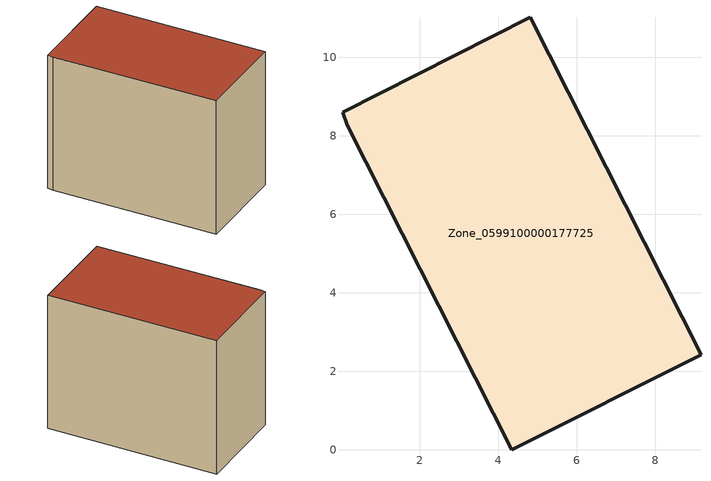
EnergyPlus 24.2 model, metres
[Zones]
Zone_0599100000177725
 floor ground (C_G): 9.16,2.43 4.34,0 0.16,8.27 0.04,8.6 4.82,11.02 z3.11
 wall outside (C_F): 9.16,2.43 4.82,11.02 0.04,8.6 0.16,8.27 4.34,0 9.16,2.43 z3.11:10.99
 roof outside (C_R): 4.34,0 9.16,2.43 4.82,11.02 0.04,8.6 0.16,8.27 z10.99
[BUILDING]
Pand.0599100000177725: North Axis=0; Terrain=City; Loads Convergence Tolerance Value=0.04; Temperature Convergence Tolerance Value=0.4; Solar Distribution=FullExterior; Maximum Number of Warmup Days=25; Minimum Number of Warmup Days=1
[Site:Location]
Rotterdam.The.Hague.AP_ZH_NLD Design_Conditions: Latitude=51.96; Longitude=4.45; Time Zone=1; Elevation=-4.5
[SITE:GROUNDTEMPERATURE:BUILDINGSURFACE]
18, 18, 18, 18, 18, 18, 18, 18, 18, 18, 18, 18
[MATERIAL] Thermal Absorptance=0.9; Solar Absorptance=0.7; Visible Absorptance=0.7
Name | Roughness | Thickness | Conductivity | Density | Specific Heat
G.TI.1975-1991 | MediumSmooth | 0.15 | 0.288461 | 540 | 1210
F.TI.1975-1991 | Rough | 0.3 | 0.230769 | 1920 | 840
R.TI.1975-1991 | MediumRough | 0.2 | 0.153846 | 1500 | 1000
[CONSTRUCTION]
C_G: G.TI.1975-1991
C_F: F.TI.1975-1991
C_R: R.TI.1975-1991
[ZONE]
Zone_0599100000177725: Type=1; Multiplier=1; Ceiling Height=Autocalculate; Volume=Autocalculate; Floor Area=autocalculate; Part of Total Floor Area=Yes
[ZONEINFILTRATION:DESIGNFLOWRATE]
Infil_Zone_0599100000177725: Zone or ZoneList or Space or SpaceList=Zone_0599100000177725; Schedule=AlwaysOn; Design Flow Rate Calculation Method=Flow/Area; Flow Rate per Floor Area=0.003; Constant Term Coefficient=1; Temperature Term Coefficient=0; Velocity Term Coefficient=0; Velocity Squared Term Coefficient=0
[HVACTEMPLATE:ZONE:IDEALLOADSAIRSYSTEM]
Zone_0599100000177725: Maximum Heating Supply Air Temperature=50; Minimum Cooling Supply Air Temperature=13; Maximum Heating Supply Air Humidity Ratio=0.0156; Minimum Cooling Supply Air Humidity Ratio=0.0077; Heating Limit=NoLimit; Cooling Limit=NoLimit; Dehumidification Control Type=ConstantSensibleHeatRatio; Cooling Sensible Heat Ratio=0.7; Dehumidification Setpoint=60; Humidification Control Type=None; Humidification Setpoint=30; Outdoor Air Method=None; Outdoor Air Flow Rate per Person=0.00944; Outdoor Air Flow Rate per Zone Floor Area=0; Outdoor Air Flow Rate per Zone=0; Demand Controlled Ventilation Type=None; Outdoor Air Economizer Type=NoEconomizer; Heat Recovery Type=None; Sensible Heat Recovery Effectiveness=0.7; Latent Heat Recovery Effectiveness=0.65
[ZONECONTROL:THERMOSTAT]
ThermostatControl_Zone_0599100000177725: Zone or ZoneList=Zone_0599100000177725; Control Type Schedule=DualSetpointControlType; Control 1=Thermostat_Zone_0599100000177725; Temperature Difference Between Cutout And Setpoint=0
[THERMOSTATSETPOINT:DUALSETPOINT]
Thermostat_Zone_0599100000177725: Heating Setpoint Temperature Schedule=HeatingSetpoint_Zone_0599100000177725; Cooling Setpoint Temperature Schedule=CoolingSetpoint_Zone_0599100000177725
[SCHEDULE:COMPACT]
HeatingSetpoint_Zone_0599100000177725: Through: 12/31, For: AllDays, Until: 24:00, 21
CoolingSetpoint_Zone_0599100000177725: Through: 12/31, For: AllDays, Until: 24:00, 24
DualSetpointControlType: Through: 12/31, For: AllDays, Until: 24:00, 4
AlwaysOn: Through: 12/31, For: AllDays, Until: 24:00, 1
